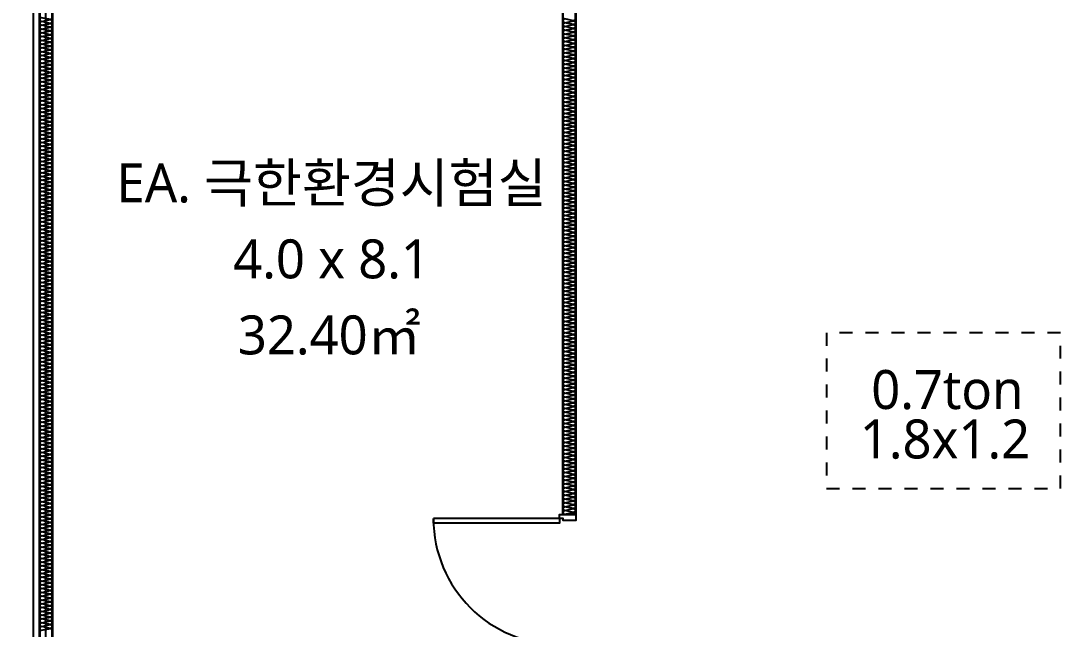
# Model space of a CAD drawing. Header units: millimetres. Extents: x 9 to 147, y 4 to 115.
# Drawn here: x 52.96 to 60.93, y 79.42 to 84.1 of the extents above; entities that cross this region are included whole.
import ezdxf
from ezdxf.enums import TextEntityAlignment as Align

# ---------------------------------------------------------------- set-up
doc = ezdxf.new("R2010")
doc.units = ezdxf.units.MM
doc.header["$LTSCALE"] = 200
doc.linetypes.add('XR-PLAN$0$CEN-GAUN', pattern=[32.2, 30, -1, 0.2, -1])
doc.linetypes.add('XR-PLAN$0$HIDDEN', pattern=[0.375, 0.25, -0.125])
doc.layers.get('DEFPOINTS').update_dxf_attribs({"color": 137})
for name, color, linetype in [('XR-PLAN$0$!!장비명', 252, 'Continuous'), ('XR-PLAN$0$01폴리에스터흡음재', 252, 'Continuous'), ('XR-PLAN$0$CEN', 252, 'XR-PLAN$0$CEN-GAUN'), ('XR-PLAN$0$DOOR', 252, 'Continuous'), ('XR-PLAN$0$DOOR-OPEN', 252, 'Continuous'), ('XR-PLAN$0$ELE-4', 252, 'Continuous'), ('XR-PLAN$0$HAT-BRICK', 252, 'Continuous'), ('XR-PLAN$0$HAT-INS', 252, 'Continuous'), ('XR-PLAN$0$장비', 252, 'XR-PLAN$0$HIDDEN')]:
    doc.layers.add(name, color=color, linetype=linetype)
doc.layers.add('XR-PLAN$0$TXT-1', color=137, linetype='Continuous', plot=False)
doc.styles.add('XR-PLAN$0$스타일1', font='MALGUN_0.TTF')

# ---------------------------------------------------------------- blocks, each defined once
blk = doc.blocks.new('XR-PLAN$0$D-2000')
at = {"layer": 'XR-PLAN$0$DOOR'}
for p, q in [((30, 210), (30, 1180)), ((1970, 210), (1970, 1180))]:
    blk.add_line(p, q, dxfattribs=at)
for points in [[(30, 210), (65, 210), (65, 1180), (30, 1180)], [(1970, 210), (1935, 210), (1935, 1180), (1970, 1180)], [(0, 85), (45, 85), (45, 85), (45, 85), (45, 180), (30, 180), (30, 210), (0, 210), (0, 85)], [(2000, 85), (1955, 85), (1955, 85), (1955, 85), (1955, 180), (1970, 180), (1970, 210), (2000, 210), (2000, 85)]]:
    blk.add_lwpolyline(points, dxfattribs=at)
at = {"layer": 'XR-PLAN$0$DOOR-OPEN'}
for centre, start, end in [((30, 210), 0, 90), ((1970, 210), 90, 180)]:
    blk.add_arc(centre, 970, start, end, dxfattribs=at)
at = {"layer": 'DEFPOINTS', "style": 'XR-PLAN$0$스타일1'}
blk.add_text('2.0X2.4', height=150, rotation=90, dxfattribs=at).set_placement((258.9, 301.3))
blk = doc.blocks.new('XR-PLAN$0$지상1층 장비')
at = {"layer": 'XR-PLAN$0$장비', "ltscale": 2}
blk.add_lwpolyline([(59154.3, 80500), (60954.3, 80500), (60954.3, 81700), (59154.3, 81700)], close=True, dxfattribs=at)
at = {"layer": 'XR-PLAN$0$!!장비명', "ltscale": 2, "style": 'XR-PLAN$0$스타일1'}
for s, p in [('0.7ton', (60084.3, 81262.4)), ('1.8x1.2', (60066.4, 80881.9))]:
    blk.add_text(s, height=300, dxfattribs=at).set_placement(p, align=Align.MIDDLE_CENTER)
blk = doc.blocks.new('*U149')
at = {"layer": 'XR-PLAN$0$HAT-INS'}
for points in [[(-14781.6, 0, -0.414214), (-14796.6, 15), (-14781.6, 85, 1), (-14811.6, 85), (-14796.6, 15, -0.414214), (-14811.6, 0, 0.414214)], [(-14751.6, 0, -0.414214), (-14766.6, 15), (-14751.6, 85, 1), (-14781.6, 85), (-14766.6, 15, -0.414214), (-14781.6, 0, 0.414214)], [(-14721.6, 0, -0.414214), (-14736.6, 15), (-14721.6, 85, 1), (-14751.6, 85), (-14736.6, 15, -0.414214), (-14751.6, 0, 0.414214)], [(-14691.6, 0, -0.414214), (-14706.6, 15), (-14691.6, 85, 1), (-14721.6, 85), (-14706.6, 15, -0.414214), (-14721.6, 0, 0.414214)], [(-14661.6, 0, -0.414214), (-14676.6, 15), (-14661.6, 85, 1), (-14691.6, 85), (-14676.6, 15, -0.414214), (-14691.6, 0, 0.414214)], [(-14631.6, 0, -0.414214), (-14646.6, 15), (-14631.6, 85, 1), (-14661.6, 85), (-14646.6, 15, -0.414214), (-14661.6, 0, 0.414214)], [(-14601.6, 0, -0.414214), (-14616.6, 15), (-14601.6, 85, 1), (-14631.6, 85), (-14616.6, 15, -0.414214), (-14631.6, 0, 0.414214)], [(-14571.6, 0, -0.414214), (-14586.6, 15), (-14571.6, 85, 1), (-14601.6, 85), (-14586.6, 15, -0.414214), (-14601.6, 0, 0.414214)], [(-14541.6, 0, -0.414214), (-14556.6, 15), (-14541.6, 85, 1), (-14571.6, 85), (-14556.6, 15, -0.414214), (-14571.6, 0, 0.414214)], [(-14511.6, 0, -0.414214), (-14526.6, 15), (-14511.6, 85, 1), (-14541.6, 85), (-14526.6, 15, -0.414214), (-14541.6, 0, 0.414214)], [(-14481.6, 0, -0.414214), (-14496.6, 15), (-14481.6, 85, 1), (-14511.6, 85), (-14496.6, 15, -0.414214), (-14511.6, 0, 0.414214)], [(-14451.6, 0, -0.414214), (-14466.6, 15), (-14451.6, 85, 1), (-14481.6, 85), (-14466.6, 15, -0.414214), (-14481.6, 0, 0.414214)], [(-14421.6, 0, -0.414214), (-14436.6, 15), (-14421.6, 85, 1), (-14451.6, 85), (-14436.6, 15, -0.414214), (-14451.6, 0, 0.414214)], [(-14391.6, 0, -0.414214), (-14406.6, 15), (-14391.6, 85, 1), (-14421.6, 85), (-14406.6, 15, -0.414214), (-14421.6, 0, 0.414214)], [(-14361.6, 0, -0.414214), (-14376.6, 15), (-14361.6, 85, 1), (-14391.6, 85), (-14376.6, 15, -0.414214), (-14391.6, 0, 0.414214)], [(-14331.6, 0, -0.414214), (-14346.6, 15), (-14331.6, 85, 1), (-14361.6, 85), (-14346.6, 15, -0.414214), (-14361.6, 0, 0.414214)], [(-14301.6, 0, -0.414214), (-14316.6, 15), (-14301.6, 85, 1), (-14331.6, 85), (-14316.6, 15, -0.414214), (-14331.6, 0, 0.414214)], [(-14271.6, 0, -0.414214), (-14286.6, 15), (-14271.6, 85, 1), (-14301.6, 85), (-14286.6, 15, -0.414214), (-14301.6, 0, 0.414214)], [(-14241.6, 0, -0.414214), (-14256.6, 15), (-14241.6, 85, 1), (-14271.6, 85), (-14256.6, 15, -0.414214), (-14271.6, 0, 0.414214)], [(-14211.6, 0, -0.414214), (-14226.6, 15), (-14211.6, 85, 1), (-14241.6, 85), (-14226.6, 15, -0.414214), (-14241.6, 0, 0.414214)], [(-14181.6, 0, -0.414214), (-14196.6, 15), (-14181.6, 85, 1), (-14211.6, 85), (-14196.6, 15, -0.414214), (-14211.6, 0, 0.414214)], [(-14151.6, 0, -0.414214), (-14166.6, 15), (-14151.6, 85, 1), (-14181.6, 85), (-14166.6, 15, -0.414214), (-14181.6, 0, 0.414214)], [(-14121.6, 0, -0.414214), (-14136.6, 15), (-14121.6, 85, 1), (-14151.6, 85), (-14136.6, 15, -0.414214), (-14151.6, 0, 0.414214)], [(-14091.6, 0, -0.414214), (-14106.6, 15), (-14091.6, 85, 1), (-14121.6, 85), (-14106.6, 15, -0.414214), (-14121.6, 0, 0.414214)], [(-14061.6, 0, -0.414214), (-14076.6, 15), (-14061.6, 85, 1), (-14091.6, 85), (-14076.6, 15, -0.414214), (-14091.6, 0, 0.414214)], [(-14031.6, 0, -0.414214), (-14046.6, 15), (-14031.6, 85, 1), (-14061.6, 85), (-14046.6, 15, -0.414214), (-14061.6, 0, 0.414214)], [(-14001.6, 0, -0.414214), (-14016.6, 15), (-14001.6, 85, 1), (-14031.6, 85), (-14016.6, 15, -0.414214), (-14031.6, 0, 0.414214)], [(-13971.6, 0, -0.414214), (-13986.6, 15), (-13971.6, 85, 1), (-14001.6, 85), (-13986.6, 15, -0.414214), (-14001.6, 0, 0.414214)], [(-13941.6, 0, -0.414214), (-13956.6, 15), (-13941.6, 85, 1), (-13971.6, 85), (-13956.6, 15, -0.414214), (-13971.6, 0, 0.414214)], [(-13911.6, 0, -0.414214), (-13926.6, 15), (-13911.6, 85, 1), (-13941.6, 85), (-13926.6, 15, -0.414214), (-13941.6, 0, 0.414214)], [(-13881.6, 0, -0.414214), (-13896.6, 15), (-13881.6, 85, 1), (-13911.6, 85), (-13896.6, 15, -0.414214), (-13911.6, 0, 0.414214)], [(-13851.6, 0, -0.414214), (-13866.6, 15), (-13851.6, 85, 1), (-13881.6, 85), (-13866.6, 15, -0.414214), (-13881.6, 0, 0.414214)], [(-13821.6, 0, -0.414214), (-13836.6, 15), (-13821.6, 85, 1), (-13851.6, 85), (-13836.6, 15, -0.414214), (-13851.6, 0, 0.414214)], [(-13791.6, 0, -0.414214), (-13806.6, 15), (-13791.6, 85, 1), (-13821.6, 85), (-13806.6, 15, -0.414214), (-13821.6, 0, 0.414214)], [(-13761.6, 0, -0.414214), (-13776.6, 15), (-13761.6, 85, 1), (-13791.6, 85), (-13776.6, 15, -0.414214), (-13791.6, 0, 0.414214)], [(-13731.6, 0, -0.414214), (-13746.6, 15), (-13731.6, 85, 1), (-13761.6, 85), (-13746.6, 15, -0.414214), (-13761.6, 0, 0.414214)], [(-13701.6, 0, -0.414214), (-13716.6, 15), (-13701.6, 85, 1), (-13731.6, 85), (-13716.6, 15, -0.414214), (-13731.6, 0, 0.414214)], [(-13671.6, 0, -0.414214), (-13686.6, 15), (-13671.6, 85, 1), (-13701.6, 85), (-13686.6, 15, -0.414214), (-13701.6, 0, 0.414214)], [(-13641.6, 0, -0.414214), (-13656.6, 15), (-13641.6, 85, 1), (-13671.6, 85), (-13656.6, 15, -0.414214), (-13671.6, 0, 0.414214)], [(-13611.6, 0, -0.414214), (-13626.6, 15), (-13611.6, 85, 1), (-13641.6, 85), (-13626.6, 15, -0.414214), (-13641.6, 0, 0.414214)], [(-13581.6, 0, -0.414214), (-13596.6, 15), (-13581.6, 85, 1), (-13611.6, 85), (-13596.6, 15, -0.414214), (-13611.6, 0, 0.414214)], [(-13551.6, 0, -0.414214), (-13566.6, 15), (-13551.6, 85, 1), (-13581.6, 85), (-13566.6, 15, -0.414214), (-13581.6, 0, 0.414214)], [(-13521.6, 0, -0.414214), (-13536.6, 15), (-13521.6, 85, 1), (-13551.6, 85), (-13536.6, 15, -0.414214), (-13551.6, 0, 0.414214)], [(-13491.6, 0, -0.414214), (-13506.6, 15), (-13491.6, 85, 1), (-13521.6, 85), (-13506.6, 15, -0.414214), (-13521.6, 0, 0.414214)], [(-13461.6, 0, -0.414214), (-13476.6, 15), (-13461.6, 85, 1), (-13491.6, 85), (-13476.6, 15, -0.414214), (-13491.6, 0, 0.414214)], [(-13431.6, 0, -0.414214), (-13446.6, 15), (-13431.6, 85, 1), (-13461.6, 85), (-13446.6, 15, -0.414214), (-13461.6, 0, 0.414214)], [(-13401.6, 0, -0.414214), (-13416.6, 15), (-13401.6, 85, 1), (-13431.6, 85), (-13416.6, 15, -0.414214), (-13431.6, 0, 0.414214)], [(-13371.6, 0, -0.414214), (-13386.6, 15), (-13371.6, 85, 1), (-13401.6, 85), (-13386.6, 15, -0.414214), (-13401.6, 0, 0.414214)], [(-13341.6, 0, -0.414214), (-13356.6, 15), (-13341.6, 85, 1), (-13371.6, 85), (-13356.6, 15, -0.414214), (-13371.6, 0, 0.414214)], [(-13311.6, 0, -0.414214), (-13326.6, 15), (-13311.6, 85, 1), (-13341.6, 85), (-13326.6, 15, -0.414214), (-13341.6, 0, 0.414214)], [(-13281.6, 0, -0.414214), (-13296.6, 15), (-13281.6, 85, 1), (-13311.6, 85), (-13296.6, 15, -0.414214), (-13311.6, 0, 0.414214)], [(-13251.6, 0, -0.414214), (-13266.6, 15), (-13251.6, 85, 1), (-13281.6, 85), (-13266.6, 15, -0.414214), (-13281.6, 0, 0.414214)], [(-13221.6, 0, -0.414214), (-13236.6, 15), (-13221.6, 85, 1), (-13251.6, 85), (-13236.6, 15, -0.414214), (-13251.6, 0, 0.414214)], [(-13191.6, 0, -0.414214), (-13206.6, 15), (-13191.6, 85, 1), (-13221.6, 85), (-13206.6, 15, -0.414214), (-13221.6, 0, 0.414214)], [(-13161.6, 0, -0.414214), (-13176.6, 15), (-13161.6, 85, 1), (-13191.6, 85), (-13176.6, 15, -0.414214), (-13191.6, 0, 0.414214)], [(-13131.6, 0, -0.414214), (-13146.6, 15), (-13131.6, 85, 1), (-13161.6, 85), (-13146.6, 15, -0.414214), (-13161.6, 0, 0.414214)], [(-13101.6, 0, -0.414214), (-13116.6, 15), (-13101.6, 85, 1), (-13131.6, 85), (-13116.6, 15, -0.414214), (-13131.6, 0, 0.414214)], [(-13071.6, 0, -0.414214), (-13086.6, 15), (-13071.6, 85, 1), (-13101.6, 85), (-13086.6, 15, -0.414214), (-13101.6, 0, 0.414214)], [(-13041.6, 0, -0.414214), (-13056.6, 15), (-13041.6, 85, 1), (-13071.6, 85), (-13056.6, 15, -0.414214), (-13071.6, 0, 0.414214)], [(-13011.6, 0, -0.414214), (-13026.6, 15), (-13011.6, 85, 1), (-13041.6, 85), (-13026.6, 15, -0.414214), (-13041.6, 0, 0.414214)], [(-12981.6, 0, -0.414214), (-12996.6, 15), (-12981.6, 85, 1), (-13011.6, 85), (-12996.6, 15, -0.414214), (-13011.6, 0, 0.414214)], [(-12951.6, 0, -0.414214), (-12966.6, 15), (-12951.6, 85, 1), (-12981.6, 85), (-12966.6, 15, -0.414214), (-12981.6, 0, 0.414214)], [(-12921.6, 0, -0.414214), (-12936.6, 15), (-12921.6, 85, 1), (-12951.6, 85), (-12936.6, 15, -0.414214), (-12951.6, 0, 0.414214)], [(-12891.6, 0, -0.414214), (-12906.6, 15), (-12891.6, 85, 1), (-12921.6, 85), (-12906.6, 15, -0.414214), (-12921.6, 0, 0.414214)], [(-12861.6, 0, -0.414214), (-12876.6, 15), (-12861.6, 85, 1), (-12891.6, 85), (-12876.6, 15, -0.414214), (-12891.6, 0, 0.414214)], [(-12831.6, 0, -0.414214), (-12846.6, 15), (-12831.6, 85, 1), (-12861.6, 85), (-12846.6, 15, -0.414214), (-12861.6, 0, 0.414214)], [(-12801.6, 0, -0.414214), (-12816.6, 15), (-12801.6, 85, 1), (-12831.6, 85), (-12816.6, 15, -0.414214), (-12831.6, 0, 0.414214)], [(-12771.6, 0, -0.414214), (-12786.6, 15), (-12771.6, 85, 1), (-12801.6, 85), (-12786.6, 15, -0.414214), (-12801.6, 0, 0.414214)], [(-12741.6, 0, -0.414214), (-12756.6, 15), (-12741.6, 85, 1), (-12771.6, 85), (-12756.6, 15, -0.414214), (-12771.6, 0, 0.414214)], [(-12711.6, 0, -0.414214), (-12726.6, 15), (-12711.6, 85, 1), (-12741.6, 85), (-12726.6, 15, -0.414214), (-12741.6, 0, 0.414214)], [(-12681.6, 0, -0.414214), (-12696.6, 15), (-12681.6, 85, 1), (-12711.6, 85), (-12696.6, 15, -0.414214), (-12711.6, 0, 0.414214)], [(-12651.6, 0, -0.414214), (-12666.6, 15), (-12651.6, 85, 1), (-12681.6, 85), (-12666.6, 15, -0.414214), (-12681.6, 0, 0.414214)], [(-12621.6, 0, -0.414214), (-12636.6, 15), (-12621.6, 85, 1), (-12651.6, 85), (-12636.6, 15, -0.414214), (-12651.6, 0, 0.414214)], [(-12591.6, 0, -0.414214), (-12606.6, 15), (-12591.6, 85, 1), (-12621.6, 85), (-12606.6, 15, -0.414214), (-12621.6, 0, 0.414214)], [(-12561.6, 0, -0.414214), (-12576.6, 15), (-12561.6, 85, 1), (-12591.6, 85), (-12576.6, 15, -0.414214), (-12591.6, 0, 0.414214)], [(-12531.6, 0, -0.414214), (-12546.6, 15), (-12531.6, 85, 1), (-12561.6, 85), (-12546.6, 15, -0.414214), (-12561.6, 0, 0.414214)], [(-12501.6, 0, -0.414214), (-12516.6, 15), (-12501.6, 85, 1), (-12531.6, 85), (-12516.6, 15, -0.414214), (-12531.6, 0, 0.414214)], [(-12471.6, 0, -0.414214), (-12486.6, 15), (-12471.6, 85, 1), (-12501.6, 85), (-12486.6, 15, -0.414214), (-12501.6, 0, 0.414214)], [(-12441.6, 0, -0.414214), (-12456.6, 15), (-12441.6, 85, 1), (-12471.6, 85), (-12456.6, 15, -0.414214), (-12471.6, 0, 0.414214)], [(-12411.6, 0, -0.414214), (-12426.6, 15), (-12411.6, 85, 1), (-12441.6, 85), (-12426.6, 15, -0.414214), (-12441.6, 0, 0.414214)], [(-12381.6, 0, -0.414214), (-12396.6, 15), (-12381.6, 85, 1), (-12411.6, 85), (-12396.6, 15, -0.414214), (-12411.6, 0, 0.414214)], [(-12351.6, 0, -0.414214), (-12366.6, 15), (-12351.6, 85, 1), (-12381.6, 85), (-12366.6, 15, -0.414214), (-12381.6, 0, 0.414214)], [(-12321.6, 0, -0.414214), (-12336.6, 15), (-12321.6, 85, 1), (-12351.6, 85), (-12336.6, 15, -0.414214), (-12351.6, 0, 0.414214)], [(-12291.6, 0, -0.414214), (-12306.6, 15), (-12291.6, 85, 1), (-12321.6, 85), (-12306.6, 15, -0.414214), (-12321.6, 0, 0.414214)], [(-12261.6, 0, -0.414214), (-12276.6, 15), (-12261.6, 85, 1), (-12291.6, 85), (-12276.6, 15, -0.414214), (-12291.6, 0, 0.414214)], [(-12231.6, 0, -0.414214), (-12246.6, 15), (-12231.6, 85, 1), (-12261.6, 85), (-12246.6, 15, -0.414214), (-12261.6, 0, 0.414214)], [(-12201.6, 0, -0.414214), (-12216.6, 15), (-12201.6, 85, 1), (-12231.6, 85), (-12216.6, 15, -0.414214), (-12231.6, 0, 0.414214)], [(-12171.6, 0, -0.414214), (-12186.6, 15), (-12171.6, 85, 1), (-12201.6, 85), (-12186.6, 15, -0.414214), (-12201.6, 0, 0.414214)], [(-12141.6, 0, -0.414214), (-12156.6, 15), (-12141.6, 85, 1), (-12171.6, 85), (-12156.6, 15, -0.414214), (-12171.6, 0, 0.414214)], [(-12111.6, 0, -0.414214), (-12126.6, 15), (-12111.6, 85, 1), (-12141.6, 85), (-12126.6, 15, -0.414214), (-12141.6, 0, 0.414214)], [(-12081.6, 0, -0.414214), (-12096.6, 15), (-12081.6, 85, 1), (-12111.6, 85), (-12096.6, 15, -0.414214), (-12111.6, 0, 0.414214)], [(-12051.6, 0, -0.414214), (-12066.6, 15), (-12051.6, 85, 1), (-12081.6, 85), (-12066.6, 15, -0.414214), (-12081.6, 0, 0.414214)], [(-12021.6, 0, -0.414214), (-12036.6, 15), (-12021.6, 85, 1), (-12051.6, 85), (-12036.6, 15, -0.414214), (-12051.6, 0, 0.414214)], [(-11991.6, 0, -0.414214), (-12006.6, 15), (-11991.6, 85, 1), (-12021.6, 85), (-12006.6, 15, -0.414214), (-12021.6, 0, 0.414214)], [(-11961.6, 0, -0.414214), (-11976.6, 15), (-11961.6, 85, 1), (-11991.6, 85), (-11976.6, 15, -0.414214), (-11991.6, 0, 0.414214)], [(-11931.6, 0, -0.414214), (-11946.6, 15), (-11931.6, 85, 1), (-11961.6, 85), (-11946.6, 15, -0.414214), (-11961.6, 0, 0.414214)], [(-11901.6, 0, -0.414214), (-11916.6, 15), (-11901.6, 85, 1), (-11931.6, 85), (-11916.6, 15, -0.414214), (-11931.6, 0, 0.414214)], [(-11871.6, 0, -0.414214), (-11886.6, 15), (-11871.6, 85, 1), (-11901.6, 85), (-11886.6, 15, -0.414214), (-11901.6, 0, 0.414214)], [(-11841.6, 0, -0.414214), (-11856.6, 15), (-11841.6, 85, 1), (-11871.6, 85), (-11856.6, 15, -0.414214), (-11871.6, 0, 0.414214)], [(-11811.6, 0, -0.414214), (-11826.6, 15), (-11811.6, 85, 1), (-11841.6, 85), (-11826.6, 15, -0.414214), (-11841.6, 0, 0.414214)], [(-11781.6, 0, -0.414214), (-11796.6, 15), (-11781.6, 85, 1), (-11811.6, 85), (-11796.6, 15, -0.414214), (-11811.6, 0, 0.414214)], [(-11751.6, 0, -0.414214), (-11766.6, 15), (-11751.6, 85, 1), (-11781.6, 85), (-11766.6, 15, -0.414214), (-11781.6, 0, 0.414214)], [(-11721.6, 0, -0.414214), (-11736.6, 15), (-11721.6, 85, 1), (-11751.6, 85), (-11736.6, 15, -0.414214), (-11751.6, 0, 0.414214)], [(-11691.6, 0, -0.414214), (-11706.6, 15), (-11691.6, 85, 1), (-11721.6, 85), (-11706.6, 15, -0.414214), (-11721.6, 0, 0.414214)], [(-11661.6, 0, -0.414214), (-11676.6, 15), (-11661.6, 85, 1), (-11691.6, 85), (-11676.6, 15, -0.414214), (-11691.6, 0, 0.414214)], [(-11631.6, 0, -0.414214), (-11646.6, 15), (-11631.6, 85, 1), (-11661.6, 85), (-11646.6, 15, -0.414214), (-11661.6, 0, 0.414214)], [(-11601.6, 0, -0.414214), (-11616.6, 15), (-11601.6, 85, 1), (-11631.6, 85), (-11616.6, 15, -0.414214), (-11631.6, 0, 0.414214)], [(-11571.6, 0, -0.414214), (-11586.6, 15), (-11571.6, 85, 1), (-11601.6, 85), (-11586.6, 15, -0.414214), (-11601.6, 0, 0.414214)], [(-11541.6, 0, -0.414214), (-11556.6, 15), (-11541.6, 85, 1), (-11571.6, 85), (-11556.6, 15, -0.414214), (-11571.6, 0, 0.414214)], [(-11511.6, 0, -0.414214), (-11526.6, 15), (-11511.6, 85, 1), (-11541.6, 85), (-11526.6, 15, -0.414214), (-11541.6, 0, 0.414214)], [(-11481.6, 0, -0.414214), (-11496.6, 15), (-11481.6, 85, 1), (-11511.6, 85), (-11496.6, 15, -0.414214), (-11511.6, 0, 0.414214)], [(-11451.6, 0, -0.414214), (-11466.6, 15), (-11451.6, 85, 1), (-11481.6, 85), (-11466.6, 15, -0.414214), (-11481.6, 0, 0.414214)], [(-11421.6, 0, -0.414214), (-11436.6, 15), (-11421.6, 85, 1), (-11451.6, 85), (-11436.6, 15, -0.414214), (-11451.6, 0, 0.414214)], [(-11391.6, 0, -0.414214), (-11406.6, 15), (-11391.6, 85, 1), (-11421.6, 85), (-11406.6, 15, -0.414214), (-11421.6, 0, 0.414214)], [(-11361.6, 0, -0.414214), (-11376.6, 15), (-11361.6, 85, 1), (-11391.6, 85), (-11376.6, 15, -0.414214), (-11391.6, 0, 0.414214)], [(-11331.6, 0, -0.414214), (-11346.6, 15), (-11331.6, 85, 1), (-11361.6, 85), (-11346.6, 15, -0.414214), (-11361.6, 0, 0.414214)], [(-11301.6, 0, -0.414214), (-11316.6, 15), (-11301.6, 85, 1), (-11331.6, 85), (-11316.6, 15, -0.414214), (-11331.6, 0, 0.414214)], [(-11271.6, 0, -0.414214), (-11286.6, 15), (-11271.6, 85, 1), (-11301.6, 85), (-11286.6, 15, -0.414214), (-11301.6, 0, 0.414214)], [(-11241.6, 0, -0.414214), (-11256.6, 15), (-11241.6, 85, 1), (-11271.6, 85), (-11256.6, 15, -0.414214), (-11271.6, 0, 0.414214)], [(-11211.6, 0, -0.414214), (-11226.6, 15), (-11211.6, 85, 1), (-11241.6, 85), (-11226.6, 15, -0.414214), (-11241.6, 0, 0.414214)], [(-11181.6, 0, -0.414214), (-11196.6, 15), (-11181.6, 85, 1), (-11211.6, 85), (-11196.6, 15, -0.414214), (-11211.6, 0, 0.414214)], [(-11151.6, 0, -0.414214), (-11166.6, 15), (-11151.6, 85, 1), (-11181.6, 85), (-11166.6, 15, -0.414214), (-11181.6, 0, 0.414214)], [(-11121.6, 0, -0.414214), (-11136.6, 15), (-11121.6, 85, 1), (-11151.6, 85), (-11136.6, 15, -0.414214), (-11151.6, 0, 0.414214)], [(-11091.6, 0, -0.414214), (-11106.6, 15), (-11091.6, 85, 1), (-11121.6, 85), (-11106.6, 15, -0.414214), (-11121.6, 0, 0.414214)], [(-11061.6, 0, -0.414214), (-11076.6, 15), (-11061.6, 85, 1), (-11091.6, 85), (-11076.6, 15, -0.414214), (-11091.6, 0, 0.414214)], [(-11031.6, 0, -0.414214), (-11046.6, 15), (-11031.6, 85, 1), (-11061.6, 85), (-11046.6, 15, -0.414214), (-11061.6, 0, 0.414214)], [(-11001.6, 0, -0.414214), (-11016.6, 15), (-11001.6, 85, 1), (-11031.6, 85), (-11016.6, 15, -0.414214), (-11031.6, 0, 0.414214)], [(-10971.6, 0, -0.414214), (-10986.6, 15), (-10971.6, 85, 1), (-11001.6, 85), (-10986.6, 15, -0.414214), (-11001.6, 0, 0.414214)], [(-10941.6, 0, -0.414214), (-10956.6, 15), (-10941.6, 85, 1), (-10971.6, 85), (-10956.6, 15, -0.414214), (-10971.6, 0, 0.414214)], [(-10911.6, 0, -0.414214), (-10926.6, 15), (-10911.6, 85, 1), (-10941.6, 85), (-10926.6, 15, -0.414214), (-10941.6, 0, 0.414214)], [(-10881.6, 0, -0.414214), (-10896.6, 15), (-10881.6, 85, 1), (-10911.6, 85), (-10896.6, 15, -0.414214), (-10911.6, 0, 0.414214)]]:
    blk.add_lwpolyline(points, format="xyb", dxfattribs=at)
blk = doc.blocks.new('*U146')
at = {"layer": 'XR-PLAN$0$HAT-INS'}
for points in [[(-15702.1, 0, -0.414214), (-15717.1, 15), (-15702.1, 85, 1), (-15732.1, 85), (-15717.1, 15, -0.414214), (-15732.1, 0, 0.414214)], [(-15672.1, 0, -0.414214), (-15687.1, 15), (-15672.1, 85, 1), (-15702.1, 85), (-15687.1, 15, -0.414214), (-15702.1, 0, 0.414214)], [(-15642.1, 0, -0.414214), (-15657.1, 15), (-15642.1, 85, 1), (-15672.1, 85), (-15657.1, 15, -0.414214), (-15672.1, 0, 0.414214)], [(-15612.1, 0, -0.414214), (-15627.1, 15), (-15612.1, 85, 1), (-15642.1, 85), (-15627.1, 15, -0.414214), (-15642.1, 0, 0.414214)], [(-15582.1, 0, -0.414214), (-15597.1, 15), (-15582.1, 85, 1), (-15612.1, 85), (-15597.1, 15, -0.414214), (-15612.1, 0, 0.414214)], [(-15552.1, 0, -0.414214), (-15567.1, 15), (-15552.1, 85, 1), (-15582.1, 85), (-15567.1, 15, -0.414214), (-15582.1, 0, 0.414214)], [(-15522.1, 0, -0.414214), (-15537.1, 15), (-15522.1, 85, 1), (-15552.1, 85), (-15537.1, 15, -0.414214), (-15552.1, 0, 0.414214)], [(-15492.1, 0, -0.414214), (-15507.1, 15), (-15492.1, 85, 1), (-15522.1, 85), (-15507.1, 15, -0.414214), (-15522.1, 0, 0.414214)], [(-15462.1, 0, -0.414214), (-15477.1, 15), (-15462.1, 85, 1), (-15492.1, 85), (-15477.1, 15, -0.414214), (-15492.1, 0, 0.414214)], [(-15432.1, 0, -0.414214), (-15447.1, 15), (-15432.1, 85, 1), (-15462.1, 85), (-15447.1, 15, -0.414214), (-15462.1, 0, 0.414214)], [(-15402.1, 0, -0.414214), (-15417.1, 15), (-15402.1, 85, 1), (-15432.1, 85), (-15417.1, 15, -0.414214), (-15432.1, 0, 0.414214)], [(-15372.1, 0, -0.414214), (-15387.1, 15), (-15372.1, 85, 1), (-15402.1, 85), (-15387.1, 15, -0.414214), (-15402.1, 0, 0.414214)], [(-15342.1, 0, -0.414214), (-15357.1, 15), (-15342.1, 85, 1), (-15372.1, 85), (-15357.1, 15, -0.414214), (-15372.1, 0, 0.414214)], [(-15312.1, 0, -0.414214), (-15327.1, 15), (-15312.1, 85, 1), (-15342.1, 85), (-15327.1, 15, -0.414214), (-15342.1, 0, 0.414214)], [(-15282.1, 0, -0.414214), (-15297.1, 15), (-15282.1, 85, 1), (-15312.1, 85), (-15297.1, 15, -0.414214), (-15312.1, 0, 0.414214)], [(-15252.1, 0, -0.414214), (-15267.1, 15), (-15252.1, 85, 1), (-15282.1, 85), (-15267.1, 15, -0.414214), (-15282.1, 0, 0.414214)], [(-15222.1, 0, -0.414214), (-15237.1, 15), (-15222.1, 85, 1), (-15252.1, 85), (-15237.1, 15, -0.414214), (-15252.1, 0, 0.414214)], [(-15192.1, 0, -0.414214), (-15207.1, 15), (-15192.1, 85, 1), (-15222.1, 85), (-15207.1, 15, -0.414214), (-15222.1, 0, 0.414214)], [(-15162.1, 0, -0.414214), (-15177.1, 15), (-15162.1, 85, 1), (-15192.1, 85), (-15177.1, 15, -0.414214), (-15192.1, 0, 0.414214)], [(-15132.1, 0, -0.414214), (-15147.1, 15), (-15132.1, 85, 1), (-15162.1, 85), (-15147.1, 15, -0.414214), (-15162.1, 0, 0.414214)], [(-15102.1, 0, -0.414214), (-15117.1, 15), (-15102.1, 85, 1), (-15132.1, 85), (-15117.1, 15, -0.414214), (-15132.1, 0, 0.414214)], [(-15072.1, 0, -0.414214), (-15087.1, 15), (-15072.1, 85, 1), (-15102.1, 85), (-15087.1, 15, -0.414214), (-15102.1, 0, 0.414214)], [(-15042.1, 0, -0.414214), (-15057.1, 15), (-15042.1, 85, 1), (-15072.1, 85), (-15057.1, 15, -0.414214), (-15072.1, 0, 0.414214)], [(-15012.1, 0, -0.414214), (-15027.1, 15), (-15012.1, 85, 1), (-15042.1, 85), (-15027.1, 15, -0.414214), (-15042.1, 0, 0.414214)], [(-14982.1, 0, -0.414214), (-14997.1, 15), (-14982.1, 85, 1), (-15012.1, 85), (-14997.1, 15, -0.414214), (-15012.1, 0, 0.414214)], [(-14952.1, 0, -0.414214), (-14967.1, 15), (-14952.1, 85, 1), (-14982.1, 85), (-14967.1, 15, -0.414214), (-14982.1, 0, 0.414214)], [(-14922.1, 0, -0.414214), (-14937.1, 15), (-14922.1, 85, 1), (-14952.1, 85), (-14937.1, 15, -0.414214), (-14952.1, 0, 0.414214)], [(-14892.1, 0, -0.414214), (-14907.1, 15), (-14892.1, 85, 1), (-14922.1, 85), (-14907.1, 15, -0.414214), (-14922.1, 0, 0.414214)], [(-14862.1, 0, -0.414214), (-14877.1, 15), (-14862.1, 85, 1), (-14892.1, 85), (-14877.1, 15, -0.414214), (-14892.1, 0, 0.414214)], [(-14832.1, 0, -0.414214), (-14847.1, 15), (-14832.1, 85, 1), (-14862.1, 85), (-14847.1, 15, -0.414214), (-14862.1, 0, 0.414214)], [(-14802.1, 0, -0.414214), (-14817.1, 15), (-14802.1, 85, 1), (-14832.1, 85), (-14817.1, 15, -0.414214), (-14832.1, 0, 0.414214)], [(-14772.1, 0, -0.414214), (-14787.1, 15), (-14772.1, 85, 1), (-14802.1, 85), (-14787.1, 15, -0.414214), (-14802.1, 0, 0.414214)], [(-14742.1, 0, -0.414214), (-14757.1, 15), (-14742.1, 85, 1), (-14772.1, 85), (-14757.1, 15, -0.414214), (-14772.1, 0, 0.414214)], [(-14712.1, 0, -0.414214), (-14727.1, 15), (-14712.1, 85, 1), (-14742.1, 85), (-14727.1, 15, -0.414214), (-14742.1, 0, 0.414214)], [(-14682.1, 0, -0.414214), (-14697.1, 15), (-14682.1, 85, 1), (-14712.1, 85), (-14697.1, 15, -0.414214), (-14712.1, 0, 0.414214)], [(-14652.1, 0, -0.414214), (-14667.1, 15), (-14652.1, 85, 1), (-14682.1, 85), (-14667.1, 15, -0.414214), (-14682.1, 0, 0.414214)], [(-14622.1, 0, -0.414214), (-14637.1, 15), (-14622.1, 85, 1), (-14652.1, 85), (-14637.1, 15, -0.414214), (-14652.1, 0, 0.414214)], [(-14592.1, 0, -0.414214), (-14607.1, 15), (-14592.1, 85, 1), (-14622.1, 85), (-14607.1, 15, -0.414214), (-14622.1, 0, 0.414214)], [(-14562.1, 0, -0.414214), (-14577.1, 15), (-14562.1, 85, 1), (-14592.1, 85), (-14577.1, 15, -0.414214), (-14592.1, 0, 0.414214)], [(-14532.1, 0, -0.414214), (-14547.1, 15), (-14532.1, 85, 1), (-14562.1, 85), (-14547.1, 15, -0.414214), (-14562.1, 0, 0.414214)], [(-14502.1, 0, -0.414214), (-14517.1, 15), (-14502.1, 85, 1), (-14532.1, 85), (-14517.1, 15, -0.414214), (-14532.1, 0, 0.414214)], [(-14472.1, 0, -0.414214), (-14487.1, 15), (-14472.1, 85, 1), (-14502.1, 85), (-14487.1, 15, -0.414214), (-14502.1, 0, 0.414214)], [(-14442.1, 0, -0.414214), (-14457.1, 15), (-14442.1, 85, 1), (-14472.1, 85), (-14457.1, 15, -0.414214), (-14472.1, 0, 0.414214)], [(-14412.1, 0, -0.414214), (-14427.1, 15), (-14412.1, 85, 1), (-14442.1, 85), (-14427.1, 15, -0.414214), (-14442.1, 0, 0.414214)], [(-14382.1, 0, -0.414214), (-14397.1, 15), (-14382.1, 85, 1), (-14412.1, 85), (-14397.1, 15, -0.414214), (-14412.1, 0, 0.414214)], [(-14352.1, 0, -0.414214), (-14367.1, 15), (-14352.1, 85, 1), (-14382.1, 85), (-14367.1, 15, -0.414214), (-14382.1, 0, 0.414214)], [(-14322.1, 0, -0.414214), (-14337.1, 15), (-14322.1, 85, 1), (-14352.1, 85), (-14337.1, 15, -0.414214), (-14352.1, 0, 0.414214)], [(-14292.1, 0, -0.414214), (-14307.1, 15), (-14292.1, 85, 1), (-14322.1, 85), (-14307.1, 15, -0.414214), (-14322.1, 0, 0.414214)], [(-14262.1, 0, -0.414214), (-14277.1, 15), (-14262.1, 85, 1), (-14292.1, 85), (-14277.1, 15, -0.414214), (-14292.1, 0, 0.414214)], [(-14232.1, 0, -0.414214), (-14247.1, 15), (-14232.1, 85, 1), (-14262.1, 85), (-14247.1, 15, -0.414214), (-14262.1, 0, 0.414214)], [(-14202.1, 0, -0.414214), (-14217.1, 15), (-14202.1, 85, 1), (-14232.1, 85), (-14217.1, 15, -0.414214), (-14232.1, 0, 0.414214)], [(-14172.1, 0, -0.414214), (-14187.1, 15), (-14172.1, 85, 1), (-14202.1, 85), (-14187.1, 15, -0.414214), (-14202.1, 0, 0.414214)], [(-14142.1, 0, -0.414214), (-14157.1, 15), (-14142.1, 85, 1), (-14172.1, 85), (-14157.1, 15, -0.414214), (-14172.1, 0, 0.414214)], [(-14112.1, 0, -0.414214), (-14127.1, 15), (-14112.1, 85, 1), (-14142.1, 85), (-14127.1, 15, -0.414214), (-14142.1, 0, 0.414214)], [(-14082.1, 0, -0.414214), (-14097.1, 15), (-14082.1, 85, 1), (-14112.1, 85), (-14097.1, 15, -0.414214), (-14112.1, 0, 0.414214)], [(-14052.1, 0, -0.414214), (-14067.1, 15), (-14052.1, 85, 1), (-14082.1, 85), (-14067.1, 15, -0.414214), (-14082.1, 0, 0.414214)], [(-14022.1, 0, -0.414214), (-14037.1, 15), (-14022.1, 85, 1), (-14052.1, 85), (-14037.1, 15, -0.414214), (-14052.1, 0, 0.414214)], [(-13992.1, 0, -0.414214), (-14007.1, 15), (-13992.1, 85, 1), (-14022.1, 85), (-14007.1, 15, -0.414214), (-14022.1, 0, 0.414214)], [(-13962.1, 0, -0.414214), (-13977.1, 15), (-13962.1, 85, 1), (-13992.1, 85), (-13977.1, 15, -0.414214), (-13992.1, 0, 0.414214)], [(-13932.1, 0, -0.414214), (-13947.1, 15), (-13932.1, 85, 1), (-13962.1, 85), (-13947.1, 15, -0.414214), (-13962.1, 0, 0.414214)], [(-13902.1, 0, -0.414214), (-13917.1, 15), (-13902.1, 85, 1), (-13932.1, 85), (-13917.1, 15, -0.414214), (-13932.1, 0, 0.414214)], [(-13872.1, 0, -0.414214), (-13887.1, 15), (-13872.1, 85, 1), (-13902.1, 85), (-13887.1, 15, -0.414214), (-13902.1, 0, 0.414214)], [(-13842.1, 0, -0.414214), (-13857.1, 15), (-13842.1, 85, 1), (-13872.1, 85), (-13857.1, 15, -0.414214), (-13872.1, 0, 0.414214)], [(-13812.1, 0, -0.414214), (-13827.1, 15), (-13812.1, 85, 1), (-13842.1, 85), (-13827.1, 15, -0.414214), (-13842.1, 0, 0.414214)], [(-13782.1, 0, -0.414214), (-13797.1, 15), (-13782.1, 85, 1), (-13812.1, 85), (-13797.1, 15, -0.414214), (-13812.1, 0, 0.414214)], [(-13752.1, 0, -0.414214), (-13767.1, 15), (-13752.1, 85, 1), (-13782.1, 85), (-13767.1, 15, -0.414214), (-13782.1, 0, 0.414214)], [(-13722.1, 0, -0.414214), (-13737.1, 15), (-13722.1, 85, 1), (-13752.1, 85), (-13737.1, 15, -0.414214), (-13752.1, 0, 0.414214)], [(-13692.1, 0, -0.414214), (-13707.1, 15), (-13692.1, 85, 1), (-13722.1, 85), (-13707.1, 15, -0.414214), (-13722.1, 0, 0.414214)], [(-13662.1, 0, -0.414214), (-13677.1, 15), (-13662.1, 85, 1), (-13692.1, 85), (-13677.1, 15, -0.414214), (-13692.1, 0, 0.414214)], [(-13632.1, 0, -0.414214), (-13647.1, 15), (-13632.1, 85, 1), (-13662.1, 85), (-13647.1, 15, -0.414214), (-13662.1, 0, 0.414214)], [(-13602.1, 0, -0.414214), (-13617.1, 15), (-13602.1, 85, 1), (-13632.1, 85), (-13617.1, 15, -0.414214), (-13632.1, 0, 0.414214)], [(-13572.1, 0, -0.414214), (-13587.1, 15), (-13572.1, 85, 1), (-13602.1, 85), (-13587.1, 15, -0.414214), (-13602.1, 0, 0.414214)], [(-13542.1, 0, -0.414214), (-13557.1, 15), (-13542.1, 85, 1), (-13572.1, 85), (-13557.1, 15, -0.414214), (-13572.1, 0, 0.414214)], [(-13512.1, 0, -0.414214), (-13527.1, 15), (-13512.1, 85, 1), (-13542.1, 85), (-13527.1, 15, -0.414214), (-13542.1, 0, 0.414214)], [(-13482.1, 0, -0.414214), (-13497.1, 15), (-13482.1, 85, 1), (-13512.1, 85), (-13497.1, 15, -0.414214), (-13512.1, 0, 0.414214)], [(-13452.1, 0, -0.414214), (-13467.1, 15), (-13452.1, 85, 1), (-13482.1, 85), (-13467.1, 15, -0.414214), (-13482.1, 0, 0.414214)], [(-13422.1, 0, -0.414214), (-13437.1, 15), (-13422.1, 85, 1), (-13452.1, 85), (-13437.1, 15, -0.414214), (-13452.1, 0, 0.414214)], [(-13392.1, 0, -0.414214), (-13407.1, 15), (-13392.1, 85, 1), (-13422.1, 85), (-13407.1, 15, -0.414214), (-13422.1, 0, 0.414214)], [(-13362.1, 0, -0.414214), (-13377.1, 15), (-13362.1, 85, 1), (-13392.1, 85), (-13377.1, 15, -0.414214), (-13392.1, 0, 0.414214)], [(-13332.1, 0, -0.414214), (-13347.1, 15), (-13332.1, 85, 1), (-13362.1, 85), (-13347.1, 15, -0.414214), (-13362.1, 0, 0.414214)], [(-13302.1, 0, -0.414214), (-13317.1, 15), (-13302.1, 85, 1), (-13332.1, 85), (-13317.1, 15, -0.414214), (-13332.1, 0, 0.414214)], [(-13272.1, 0, -0.414214), (-13287.1, 15), (-13272.1, 85, 1), (-13302.1, 85), (-13287.1, 15, -0.414214), (-13302.1, 0, 0.414214)], [(-13242.1, 0, -0.414214), (-13257.1, 15), (-13242.1, 85, 1), (-13272.1, 85), (-13257.1, 15, -0.414214), (-13272.1, 0, 0.414214)], [(-13212.1, 0, -0.414214), (-13227.1, 15), (-13212.1, 85, 1), (-13242.1, 85), (-13227.1, 15, -0.414214), (-13242.1, 0, 0.414214)], [(-13182.1, 0, -0.414214), (-13197.1, 15), (-13182.1, 85, 1), (-13212.1, 85), (-13197.1, 15, -0.414214), (-13212.1, 0, 0.414214)], [(-13152.1, 0, -0.414214), (-13167.1, 15), (-13152.1, 85, 1), (-13182.1, 85), (-13167.1, 15, -0.414214), (-13182.1, 0, 0.414214)], [(-13122.1, 0, -0.414214), (-13137.1, 15), (-13122.1, 85, 1), (-13152.1, 85), (-13137.1, 15, -0.414214), (-13152.1, 0, 0.414214)], [(-13092.1, 0, -0.414214), (-13107.1, 15), (-13092.1, 85, 1), (-13122.1, 85), (-13107.1, 15, -0.414214), (-13122.1, 0, 0.414214)], [(-13062.1, 0, -0.414214), (-13077.1, 15), (-13062.1, 85, 1), (-13092.1, 85), (-13077.1, 15, -0.414214), (-13092.1, 0, 0.414214)], [(-13032.1, 0, -0.414214), (-13047.1, 15), (-13032.1, 85, 1), (-13062.1, 85), (-13047.1, 15, -0.414214), (-13062.1, 0, 0.414214)], [(-13002.1, 0, -0.414214), (-13017.1, 15), (-13002.1, 85, 1), (-13032.1, 85), (-13017.1, 15, -0.414214), (-13032.1, 0, 0.414214)], [(-12972.1, 0, -0.414214), (-12987.1, 15), (-12972.1, 85, 1), (-13002.1, 85), (-12987.1, 15, -0.414214), (-13002.1, 0, 0.414214)], [(-12942.1, 0, -0.414214), (-12957.1, 15), (-12942.1, 85, 1), (-12972.1, 85), (-12957.1, 15, -0.414214), (-12972.1, 0, 0.414214)], [(-12912.1, 0, -0.414214), (-12927.1, 15), (-12912.1, 85, 1), (-12942.1, 85), (-12927.1, 15, -0.414214), (-12942.1, 0, 0.414214)], [(-12882.1, 0, -0.414214), (-12897.1, 15), (-12882.1, 85, 1), (-12912.1, 85), (-12897.1, 15, -0.414214), (-12912.1, 0, 0.414214)], [(-12852.1, 0, -0.414214), (-12867.1, 15), (-12852.1, 85, 1), (-12882.1, 85), (-12867.1, 15, -0.414214), (-12882.1, 0, 0.414214)], [(-12822.1, 0, -0.414214), (-12837.1, 15), (-12822.1, 85, 1), (-12852.1, 85), (-12837.1, 15, -0.414214), (-12852.1, 0, 0.414214)], [(-12792.1, 0, -0.414214), (-12807.1, 15), (-12792.1, 85, 1), (-12822.1, 85), (-12807.1, 15, -0.414214), (-12822.1, 0, 0.414214)], [(-12762.1, 0, -0.414214), (-12777.1, 15), (-12762.1, 85, 1), (-12792.1, 85), (-12777.1, 15, -0.414214), (-12792.1, 0, 0.414214)], [(-12732.1, 0, -0.414214), (-12747.1, 15), (-12732.1, 85, 1), (-12762.1, 85), (-12747.1, 15, -0.414214), (-12762.1, 0, 0.414214)], [(-12702.1, 0, -0.414214), (-12717.1, 15), (-12702.1, 85, 1), (-12732.1, 85), (-12717.1, 15, -0.414214), (-12732.1, 0, 0.414214)], [(-12672.1, 0, -0.414214), (-12687.1, 15), (-12672.1, 85, 1), (-12702.1, 85), (-12687.1, 15, -0.414214), (-12702.1, 0, 0.414214)], [(-12642.1, 0, -0.414214), (-12657.1, 15), (-12642.1, 85, 1), (-12672.1, 85), (-12657.1, 15, -0.414214), (-12672.1, 0, 0.414214)], [(-12612.1, 0, -0.414214), (-12627.1, 15), (-12612.1, 85, 1), (-12642.1, 85), (-12627.1, 15, -0.414214), (-12642.1, 0, 0.414214)], [(-12582.1, 0, -0.414214), (-12597.1, 15), (-12582.1, 85, 1), (-12612.1, 85), (-12597.1, 15, -0.414214), (-12612.1, 0, 0.414214)], [(-12552.1, 0, -0.414214), (-12567.1, 15), (-12552.1, 85, 1), (-12582.1, 85), (-12567.1, 15, -0.414214), (-12582.1, 0, 0.414214)], [(-12522.1, 0, -0.414214), (-12537.1, 15), (-12522.1, 85, 1), (-12552.1, 85), (-12537.1, 15, -0.414214), (-12552.1, 0, 0.414214)], [(-12492.1, 0, -0.414214), (-12507.1, 15), (-12492.1, 85, 1), (-12522.1, 85), (-12507.1, 15, -0.414214), (-12522.1, 0, 0.414214)], [(-12462.1, 0, -0.414214), (-12477.1, 15), (-12462.1, 85, 1), (-12492.1, 85), (-12477.1, 15, -0.414214), (-12492.1, 0, 0.414214)], [(-12432.1, 0, -0.414214), (-12447.1, 15), (-12432.1, 85, 1), (-12462.1, 85), (-12447.1, 15, -0.414214), (-12462.1, 0, 0.414214)], [(-12402.1, 0, -0.414214), (-12417.1, 15), (-12402.1, 85, 1), (-12432.1, 85), (-12417.1, 15, -0.414214), (-12432.1, 0, 0.414214)], [(-12372.1, 0, -0.414214), (-12387.1, 15), (-12372.1, 85, 1), (-12402.1, 85), (-12387.1, 15, -0.414214), (-12402.1, 0, 0.414214)], [(-12342.1, 0, -0.414214), (-12357.1, 15), (-12342.1, 85, 1), (-12372.1, 85), (-12357.1, 15, -0.414214), (-12372.1, 0, 0.414214)], [(-12312.1, 0, -0.414214), (-12327.1, 15), (-12312.1, 85, 1), (-12342.1, 85), (-12327.1, 15, -0.414214), (-12342.1, 0, 0.414214)], [(-12282.1, 0, -0.414214), (-12297.1, 15), (-12282.1, 85, 1), (-12312.1, 85), (-12297.1, 15, -0.414214), (-12312.1, 0, 0.414214)], [(-12252.1, 0, -0.414214), (-12267.1, 15), (-12252.1, 85, 1), (-12282.1, 85), (-12267.1, 15, -0.414214), (-12282.1, 0, 0.414214)], [(-12222.1, 0, -0.414214), (-12237.1, 15), (-12222.1, 85, 1), (-12252.1, 85), (-12237.1, 15, -0.414214), (-12252.1, 0, 0.414214)], [(-12192.1, 0, -0.414214), (-12207.1, 15), (-12192.1, 85, 1), (-12222.1, 85), (-12207.1, 15, -0.414214), (-12222.1, 0, 0.414214)], [(-12162.1, 0, -0.414214), (-12177.1, 15), (-12162.1, 85, 1), (-12192.1, 85), (-12177.1, 15, -0.414214), (-12192.1, 0, 0.414214)], [(-12132.1, 0, -0.414214), (-12147.1, 15), (-12132.1, 85, 1), (-12162.1, 85), (-12147.1, 15, -0.414214), (-12162.1, 0, 0.414214)], [(-12102.1, 0, -0.414214), (-12117.1, 15), (-12102.1, 85, 1), (-12132.1, 85), (-12117.1, 15, -0.414214), (-12132.1, 0, 0.414214)], [(-12072.1, 0, -0.414214), (-12087.1, 15), (-12072.1, 85, 1), (-12102.1, 85), (-12087.1, 15, -0.414214), (-12102.1, 0, 0.414214)], [(-12042.1, 0, -0.414214), (-12057.1, 15), (-12042.1, 85, 1), (-12072.1, 85), (-12057.1, 15, -0.414214), (-12072.1, 0, 0.414214)], [(-12012.1, 0, -0.414214), (-12027.1, 15), (-12012.1, 85, 1), (-12042.1, 85), (-12027.1, 15, -0.414214), (-12042.1, 0, 0.414214)], [(-11982.1, 0, -0.414214), (-11997.1, 15), (-11982.1, 85, 1), (-12012.1, 85), (-11997.1, 15, -0.414214), (-12012.1, 0, 0.414214)], [(-11952.1, 0, -0.414214), (-11967.1, 15), (-11952.1, 85, 1), (-11982.1, 85), (-11967.1, 15, -0.414214), (-11982.1, 0, 0.414214)], [(-11922.1, 0, -0.414214), (-11937.1, 15), (-11922.1, 85, 1), (-11952.1, 85), (-11937.1, 15, -0.414214), (-11952.1, 0, 0.414214)], [(-11892.1, 0, -0.414214), (-11907.1, 15), (-11892.1, 85, 1), (-11922.1, 85), (-11907.1, 15, -0.414214), (-11922.1, 0, 0.414214)], [(-11862.1, 0, -0.414214), (-11877.1, 15), (-11862.1, 85, 1), (-11892.1, 85), (-11877.1, 15, -0.414214), (-11892.1, 0, 0.414214)], [(-11832.1, 0, -0.414214), (-11847.1, 15), (-11832.1, 85, 1), (-11862.1, 85), (-11847.1, 15, -0.414214), (-11862.1, 0, 0.414214)], [(-11802.1, 0, -0.414214), (-11817.1, 15), (-11802.1, 85, 1), (-11832.1, 85), (-11817.1, 15, -0.414214), (-11832.1, 0, 0.414214)], [(-11772.1, 0, -0.414214), (-11787.1, 15), (-11772.1, 85, 1), (-11802.1, 85), (-11787.1, 15, -0.414214), (-11802.1, 0, 0.414214)], [(-11742.1, 0, -0.414214), (-11757.1, 15), (-11742.1, 85, 1), (-11772.1, 85), (-11757.1, 15, -0.414214), (-11772.1, 0, 0.414214)], [(-11712.1, 0, -0.414214), (-11727.1, 15), (-11712.1, 85, 1), (-11742.1, 85), (-11727.1, 15, -0.414214), (-11742.1, 0, 0.414214)], [(-11682.1, 0, -0.414214), (-11697.1, 15), (-11682.1, 85, 1), (-11712.1, 85), (-11697.1, 15, -0.414214), (-11712.1, 0, 0.414214)], [(-11652.1, 0, -0.414214), (-11667.1, 15), (-11652.1, 85, 1), (-11682.1, 85), (-11667.1, 15, -0.414214), (-11682.1, 0, 0.414214)], [(-11622.1, 0, -0.414214), (-11637.1, 15), (-11622.1, 85, 1), (-11652.1, 85), (-11637.1, 15, -0.414214), (-11652.1, 0, 0.414214)], [(-11592.1, 0, -0.414214), (-11607.1, 15), (-11592.1, 85, 1), (-11622.1, 85), (-11607.1, 15, -0.414214), (-11622.1, 0, 0.414214)], [(-11562.1, 0, -0.414214), (-11577.1, 15), (-11562.1, 85, 1), (-11592.1, 85), (-11577.1, 15, -0.414214), (-11592.1, 0, 0.414214)], [(-11532.1, 0, -0.414214), (-11547.1, 15), (-11532.1, 85, 1), (-11562.1, 85), (-11547.1, 15, -0.414214), (-11562.1, 0, 0.414214)], [(-11502.1, 0, -0.414214), (-11517.1, 15), (-11502.1, 85, 1), (-11532.1, 85), (-11517.1, 15, -0.414214), (-11532.1, 0, 0.414214)], [(-11472.1, 0, -0.414214), (-11487.1, 15), (-11472.1, 85, 1), (-11502.1, 85), (-11487.1, 15, -0.414214), (-11502.1, 0, 0.414214)], [(-11442.1, 0, -0.414214), (-11457.1, 15), (-11442.1, 85, 1), (-11472.1, 85), (-11457.1, 15, -0.414214), (-11472.1, 0, 0.414214)], [(-11412.1, 0, -0.414214), (-11427.1, 15), (-11412.1, 85, 1), (-11442.1, 85), (-11427.1, 15, -0.414214), (-11442.1, 0, 0.414214)], [(-11382.1, 0, -0.414214), (-11397.1, 15), (-11382.1, 85, 1), (-11412.1, 85), (-11397.1, 15, -0.414214), (-11412.1, 0, 0.414214)], [(-11352.1, 0, -0.414214), (-11367.1, 15), (-11352.1, 85, 1), (-11382.1, 85), (-11367.1, 15, -0.414214), (-11382.1, 0, 0.414214)], [(-11322.1, 0, -0.414214), (-11337.1, 15), (-11322.1, 85, 1), (-11352.1, 85), (-11337.1, 15, -0.414214), (-11352.1, 0, 0.414214)], [(-11292.1, 0, -0.414214), (-11307.1, 15), (-11292.1, 85, 1), (-11322.1, 85), (-11307.1, 15, -0.414214), (-11322.1, 0, 0.414214)], [(-11262.1, 0, -0.414214), (-11277.1, 15), (-11262.1, 85, 1), (-11292.1, 85), (-11277.1, 15, -0.414214), (-11292.1, 0, 0.414214)], [(-11232.1, 0, -0.414214), (-11247.1, 15), (-11232.1, 85, 1), (-11262.1, 85), (-11247.1, 15, -0.414214), (-11262.1, 0, 0.414214)], [(-11202.1, 0, -0.414214), (-11217.1, 15), (-11202.1, 85, 1), (-11232.1, 85), (-11217.1, 15, -0.414214), (-11232.1, 0, 0.414214)], [(-11172.1, 0, -0.414214), (-11187.1, 15), (-11172.1, 85, 1), (-11202.1, 85), (-11187.1, 15, -0.414214), (-11202.1, 0, 0.414214)], [(-11142.1, 0, -0.414214), (-11157.1, 15), (-11142.1, 85, 1), (-11172.1, 85), (-11157.1, 15, -0.414214), (-11172.1, 0, 0.414214)], [(-11112.1, 0, -0.414214), (-11127.1, 15), (-11112.1, 85, 1), (-11142.1, 85), (-11127.1, 15, -0.414214), (-11142.1, 0, 0.414214)], [(-11082.1, 0, -0.414214), (-11097.1, 15), (-11082.1, 85, 1), (-11112.1, 85), (-11097.1, 15, -0.414214), (-11112.1, 0, 0.414214)], [(-11052.1, 0, -0.414214), (-11067.1, 15), (-11052.1, 85, 1), (-11082.1, 85), (-11067.1, 15, -0.414214), (-11082.1, 0, 0.414214)], [(-11022.1, 0, -0.414214), (-11037.1, 15), (-11022.1, 85, 1), (-11052.1, 85), (-11037.1, 15, -0.414214), (-11052.1, 0, 0.414214)], [(-10992.1, 0, -0.414214), (-11007.1, 15), (-10992.1, 85, 1), (-11022.1, 85), (-11007.1, 15, -0.414214), (-11022.1, 0, 0.414214)], [(-10962.1, 0, -0.414214), (-10977.1, 15), (-10962.1, 85, 1), (-10992.1, 85), (-10977.1, 15, -0.414214), (-10992.1, 0, 0.414214)], [(-10932.1, 0, -0.414214), (-10947.1, 15), (-10932.1, 85, 1), (-10962.1, 85), (-10947.1, 15, -0.414214), (-10962.1, 0, 0.414214)], [(-10902.1, 0, -0.414214), (-10917.1, 15), (-10902.1, 85, 1), (-10932.1, 85), (-10917.1, 15, -0.414214), (-10932.1, 0, 0.414214)], [(-10872.1, 0, -0.414214), (-10887.1, 15), (-10872.1, 85, 1), (-10902.1, 85), (-10887.1, 15, -0.414214), (-10902.1, 0, 0.414214)]]:
    blk.add_lwpolyline(points, format="xyb", dxfattribs=at)

msp = doc.modelspace()

# ---------------------------------------------------------------- hatches: boundary and pattern name
at = {"layer": 'XR-PLAN$0$HAT-BRICK'}
h = msp.add_hatch(dxfattribs=at)
h.set_pattern_fill('AR-B816', color=256, scale=0.0015)
edge = h.paths.add_edge_path()
edge.add_arc((39.565, 70.9), 1.3, 180, 270)
edge.add_line((39.565, 69.6), (41.065, 69.6))
edge.add_line((41.065, 69.6), (41.065, 86.335))
edge.add_line((41.065, 86.335), (60.73, 86.335))
edge.add_line((60.73, 86.335), (60.73, 87.835))
edge.add_arc((59.43, 87.835), 1.3, 0, 90)
edge.add_line((59.43, 89.135), (39.565, 89.135))
edge.add_arc((39.565, 87.835), 1.3, 90, 180)
edge.add_line((38.265, 87.835), (38.265, 70.9))

# ---------------------------------------------------------------- linework, layer by layer
at = {"layer": 'XR-PLAN$0$01폴리에스터흡음재'}
msp.add_lwpolyline([(53.05, 86.2), (53.05, 74.9), (53.25, 74.9)], dxfattribs=at)
at = {"layer": 'XR-PLAN$0$CEN'}
msp.add_line((53.15, 72.1866), (53.15, 87.2809), dxfattribs=at)
at = {"layer": 'XR-PLAN$0$ELE-4'}
for points in [[(53.2, 77.575), (53.1, 77.575), (53.1, 86.2), (53.2, 86.2), (53.2, 77.575)], [(57.125, 80.3), (57.125, 86.2)], [(57.225, 80.3), (57.125, 80.3), (57.125, 86.2), (57.225, 86.2), (57.225, 80.3)], [(57.225, 80.3), (57.225, 86.2)]]:
    msp.add_lwpolyline(points, dxfattribs=at)
at = {"layer": 'XR-PLAN$0$ELE-4', "ltscale": 253}
for points in [[(53.19, 77.575), (53.19, 77.5766), (53.1984, 77.5766), (53.1984, 86.1984), (53.1016, 86.1984), (53.1016, 77.5766), (53.11, 77.5766), (53.11, 77.575)], [(57.2066, 80.3), (57.2066, 80.3016), (57.2234, 80.3016), (57.2234, 86.1984), (57.1266, 86.1984), (57.1266, 80.3016), (57.1434, 80.3016), (57.1434, 80.3)]]:
    msp.add_lwpolyline(points, dxfattribs=at)

# ---------------------------------------------------------------- block references
at = {"layer": 'XR-PLAN$0$DOOR', "xscale": 0.001, "yscale": 0.001, "zscale": 0.001, "rotation": 90}
msp.add_blockref('XR-PLAN$0$D-2000', (57.31, 78.3), dxfattribs=at)
at = {"layer": 'XR-PLAN$0$HAT-INS', "xscale": 0.0009700000000000003, "yscale": 0.0009700000000000003, "zscale": 0.0009700000000000003, "rotation": 90}
for name, p in [('*U146', (53.1984, 94.67)), ('*U149', (57.2234, 94.67))]:
    msp.add_blockref(name, p, dxfattribs=at)
at = {"layer": 'XR-PLAN$0$장비', "xscale": 0.001, "yscale": 0.001, "zscale": 0.001}
msp.add_blockref('XR-PLAN$0$지상1층 장비', (0, 0), dxfattribs=at)

# ---------------------------------------------------------------- texts
at = {"layer": 'XR-PLAN$0$TXT-1', "style": 'XR-PLAN$0$스타일1'}
for s, p in [('EA. 극한환경시험실', (55.3471, 82.8528)), ('4.0 x 8.1', (55.3471, 82.2678)), ('32.40㎡ ', (55.3808, 81.6828))]:
    msp.add_text(s, height=0.3, dxfattribs=at).set_placement(p, align=Align.MIDDLE_CENTER)

doc.saveas('drawing.dxf')
